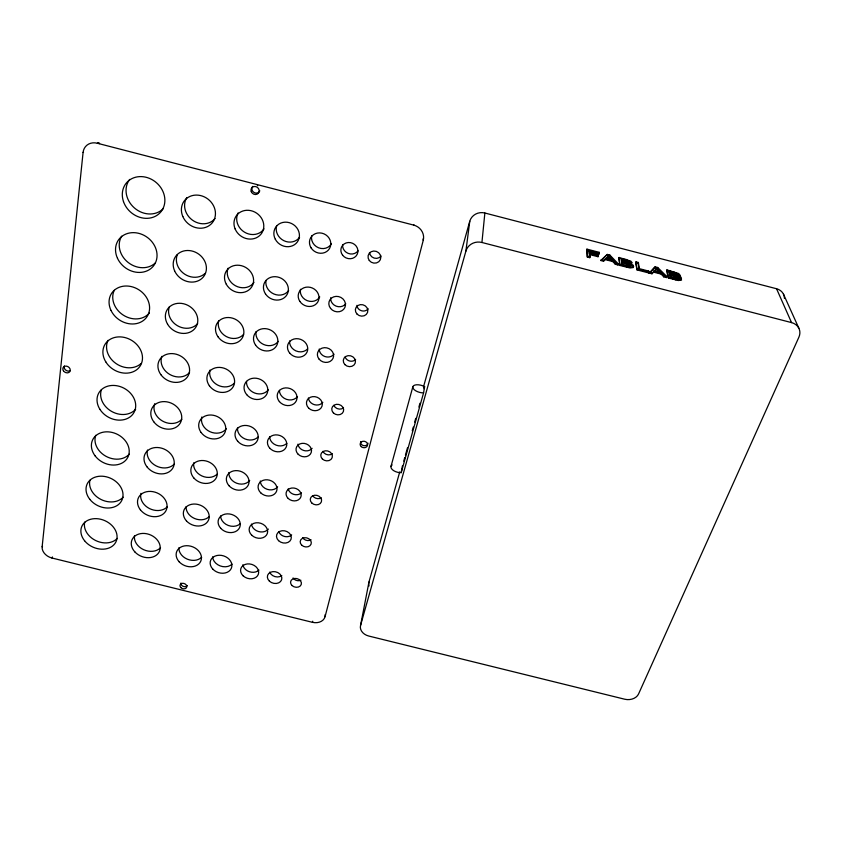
<?xml version="1.0" encoding="UTF-8"?>
<svg xmlns="http://www.w3.org/2000/svg" width="842" height="842" viewBox="0 0 842 842"><rect width="100%" height="100%" fill="white"/><g stroke="black" fill="none" stroke-linecap="round" stroke-linejoin="round"><path stroke-width="1.26" d="M776.545 288.743L791.554 322.602A13.588 11.483 -20.1 0 1 798.9 337.168L638.552 693.987A10.914 8.231 -0.8 0 1 624.753 699.228L368.754 636.036A10.83 8.483 10.4 0 1 360.587 625.301L465.9 251.116A13.051 12.272 2.2 0 1 481.929 242.485L484.866 213.015L776.545 288.743A12.798 10.967 -21.8 0 1 784.449 298.447M423.031 238.96A13.062 4.768 14.6 0 1 423.242 240.359L325.054 616.702A10.851 8.504 13.2 0 1 312.435 622.312L51.888 557.993A11.156 8.452 24.8 0 1 42.142 546.795L83.084 152.465A13.661 4.673 9.5 0 1 83.516 152.139M465.9 251.116L469.762 221.288A12.293 11.704 0.5 0 1 484.866 213.015M423.568 392.877L424.6 386.657A7.767 3.631 15.5 0 0 414.948 385.047A7.767 3.631 15.5 0 0 414.18 389.667A7.767 3.631 15.5 0 0 423.568 392.877L401.213 472.636A7.462 3.926 15.6 0 1 392.677 469.92A7.462 3.926 15.6 0 1 392.119 464.963M401.213 472.636L402.413 465.921M360.587 625.301L368.964 582.022L399.74 471.899M413.79 224.551L413.664 225.088A13.062 12.325 16 0 1 423.242 240.359M312.435 622.312L312.708 621.207M390.962 466.531L412.812 386.888M423.431 387.099L469.762 221.288M403.75 461.142L404.76 457.543M405.434 455.143L407.465 447.891M412.254 430.767L413.296 427.062M414.685 422.095L415.727 418.358M418.895 407.054L419.958 403.255M424.031 388.709L424.6 386.657M589.747 253.526L589.421 254.484L598.009 256.715L598.336 255.757L589.747 253.526L589.779 257.673L587.337 257.042L586.927 249.137L599.178 252.316L599.283 253.126L598.957 254.084L589.095 251.526L589.421 250.569L599.283 253.126M587.337 257.042L586.927 249.137M598.009 256.715L597.904 255.884L589.337 253.663L589.421 250.569M597.904 255.884L598.23 254.937L589.663 252.716M598.957 254.084L599.178 252.316M600.893 260.546L607.271 254.421L609.861 255.084L618.438 264.051L618.102 265.009L615.334 264.293L612.85 261.588L605.198 259.599L603.482 261.22L600.893 260.546L607.271 254.421M603.482 261.22L605.535 258.641L613.187 260.631L615.67 263.335L618.438 264.051M605.198 259.599L605.535 258.641M605.787 259.02L607.829 256.536A24.134 8.115 17.3 0 0 608.619 255.463A28.239 9.378 18.1 0 0 608.829 255.736L612.323 259.673L611.987 260.631L605.787 259.02L607.503 257.494A24.123 8.125 17.3 0 0 608.292 256.421L608.619 255.463M607.503 257.494L607.829 256.536M618.102 265.009L609.534 256.042L609.861 255.084M611.987 260.631L609.797 258.199L610.124 257.242M612.85 261.588L613.187 260.631M615.334 264.293L615.67 263.335M618.765 258.431L619.102 257.484L630.816 261.104L632.247 262.862L629.995 263.441L629.648 264.388L632.752 266.03L633.31 267.546L630.027 267.966L619.944 265.483L618.765 258.431C629.395 258.747 639.057 267.956 622.154 261.883L622.227 265.272C634.11 269.935 632.058 263.778 621.817 262.83M624.943 260.831A14.524 4.915 18 0 1 627.49 261.536A2.8 0.937 18 0 1 629.606 263.03A2.8 0.937 18 0 1 627.795 263.504A11.272 3.768 17.9 0 1 625.606 263.009L621.67 261.999L621.312 259.883L621.649 258.926L625.269 259.873A16.23 5.494 18 0 1 627.574 260.515L627.827 260.61A2.8 0.937 18 0 1 629.942 262.072A2.8 0.937 18 0 1 628.216 262.567A10.725 3.579 17.9 0 1 625.953 262.051L622.006 261.052L621.649 258.926M619.944 265.483L619.102 257.484M621.67 261.999L622.006 261.052M622.227 265.272L622.154 261.883M625.269 259.873L624.932 260.82L621.312 259.883M625.564 260.199L625.901 259.252M625.606 263.02L625.953 262.072M626.038 263.925L626.374 262.978M626.795 266.451L627.679 265.64A9.051 3.042 18 0 0 628.785 265.893L631.195 265.725L629.648 264.388M626.943 267.303L627.29 266.346L631.658 267.156L633.626 266.64L633.089 265.083L629.995 263.441M635.647 262.809L635.994 261.862L638.394 262.483L639.31 269.703L648.329 272.04L648.519 272.892L637.047 269.924L635.647 262.809L638.047 263.43L639.31 269.703M638.047 263.43L638.394 262.483M637.047 269.924L635.994 261.862M648.329 272.04L648.677 271.082L639.657 268.745M648.519 272.892L648.677 271.082M649.393 273.113L655.118 266.83L657.707 267.493L666.906 276.608L666.548 277.565L663.78 276.85L661.117 274.092L653.487 272.113L651.971 273.787L649.393 273.113L655.118 266.83M651.971 273.787L653.834 271.166L661.475 273.145L664.138 275.892L666.906 276.608M653.487 272.113L653.834 271.166M654.002 271.524L655.876 268.998A24.207 8.062 18.1 0 0 656.539 267.893A28.365 9.304 18.8 0 0 656.76 268.166L660.538 272.177L660.181 273.124L654.002 271.524L655.518 269.945A24.197 8.073 18.1 0 0 656.181 268.84L656.528 267.893M655.518 269.945L655.876 268.998M666.548 277.565L657.349 268.44L657.707 267.493M657.812 270.64L658.17 269.703M661.117 274.092L661.475 273.145M663.78 276.85L664.138 275.892M666.569 270.829L666.917 269.882L678.663 273.513L680.21 275.345L678.084 275.902L677.715 276.85L680.894 278.513L681.557 280.102L678.431 280.512L668.38 278.039L666.569 270.829C679.157 270.945 691.503 285.522 668.737 277.092L666.917 269.882M669.169 272.292L672.79 273.229A14.588 4.884 18.8 0 1 675.347 273.945A2.81 0.937 18.7 0 1 677.547 275.46A2.81 0.937 18.7 0 1 675.831 275.955A11.314 3.736 18.7 0 1 673.653 275.46L669.727 274.46L669.169 272.292L669.527 271.345L673.147 272.282A16.303 5.441 18.8 0 1 675.442 272.924M668.38 278.039L668.737 277.092M669.727 274.46L669.527 271.345M669.948 275.313L670.306 274.366C681.367 274.797 682.62 283.049 670.59 277.807L669.948 275.313C669.169 274.566 683.157 278.881 677.136 278.428A9.083 3.01 18.7 0 1 676.042 278.165L670.948 276.85L670.306 274.366M670.59 277.807L670.948 276.85M672.79 273.229L673.147 272.282M673.347 272.587L673.705 271.64M673.663 275.481L674.021 274.534A10.767 3.547 18.6 0 0 676.305 275.06M674.158 276.397L674.516 275.45M675.137 278.986L675.505 278.039M675.368 279.849L675.726 278.902M677.715 276.85L679.62 276.586L678.084 275.902M586.611 250.095L598.851 253.274M606.945 255.368L609.534 256.042M654.771 267.767L657.349 268.44M670.085 273.513L674.021 274.534M606.124 258.073L612.323 259.673M654.36 270.577L660.538 272.177M622.564 264.314L627.132 265.504M587.663 256.073L590.105 256.705M601.23 259.589L603.809 260.262M620.28 264.525L627.29 266.346M637.394 268.966L648.866 271.934M649.74 272.166L652.318 272.829M481.929 242.485L791.554 322.602M83.084 152.465A13.893 11.893 44.7 0 1 97.335 143.245L413.664 225.088M675.442 272.934L675.705 273.018A2.81 0.926 18.7 0 1 677.894 274.503A2.81 0.926 18.7 0 1 676.273 275.029M660.181 273.124L656.413 269.103A28.354 9.325 18.8 0 1 656.181 268.83M609.797 258.199L608.492 256.684A28.228 9.399 18.1 0 1 608.292 256.421M783.449 294.09L798.858 328.212M598.23 254.937L598.336 255.757M589.095 251.526L589.337 253.663M589.421 254.484L589.779 257.673M381.1 256.01A6.41 5.968 20.5 0 1 369.512 252.453M331.422 243.77A10.757 9.925 28.3 0 1 318.55 247.78A10.757 9.925 28.3 0 1 311.687 235.855M358.071 250.832A8.567 7.957 24.4 0 1 348.104 253.358A8.567 7.957 24.4 0 1 342.641 244.569M299.563 237.276A12.977 11.872 32.1 0 1 283.712 240.612A12.977 11.872 32.1 0 1 276.66 225.719M264.041 228.877A15.251 13.798 35.4 0 1 244.401 232.108A15.251 13.798 35.4 0 1 238.118 212.91M215.068 218.52A17.619 15.661 38.7 0 1 192.26 220.015A17.619 15.661 38.7 0 1 186.819 197.575M163.095 208.827A22.292 19.429 41.2 0 1 134.278 207.837A22.292 19.429 41.2 0 1 129.689 179.409M368.238 308.782A6.252 5.694 18.3 0 1 361.481 310.751A6.252 5.694 18.3 0 1 356.924 305.341M319.739 296.9A10.483 9.473 24.5 0 1 307.204 300.657A10.483 9.473 24.5 0 1 300.457 289.269M345.757 303.752A8.357 7.578 21.3 0 1 336.053 306.109A8.357 7.578 21.3 0 1 330.685 297.71M288.638 290.564A12.641 11.335 27.8 0 1 273.713 293.921A12.641 11.335 27.8 0 1 266.009 280.439M253.958 282.407A14.83 13.188 30.9 0 1 235.434 285.754A14.83 13.188 30.9 0 1 228.087 268.219M205.111 273.418A17.114 14.988 34.2 0 1 184.566 274.092A17.114 14.988 34.2 0 1 177.23 254.831M155.423 262.851A21.629 18.619 37 0 1 128.163 262.472A21.629 18.619 37 0 1 121.68 236.192M355.619 359.513A6.104 5.431 17.1 0 1 349.683 361.018A6.104 5.431 17.1 0 1 345.125 356.84M307.519 348.977A10.22 9.041 22.1 0 1 295.868 350.872A10.22 9.041 22.1 0 1 289.627 340.978M334.021 354.187A8.157 7.231 19.5 0 1 324.917 356.545A8.157 7.231 19.5 0 1 319.234 349.041M278.228 341.357A12.325 10.83 24.8 0 1 263.672 344.504A12.325 10.83 24.8 0 1 256.105 331.601M243.559 334.421A14.451 12.609 27.6 0 1 226.245 336.516A14.451 12.609 27.6 0 1 218.667 320.897M197.67 323.591A16.651 14.346 30.8 0 1 177.315 325.643A16.651 14.346 30.8 0 1 169.368 306.783M149.36 313.013A21.018 17.829 33.6 0 1 123.216 315.076A21.018 17.829 33.6 0 1 114.259 290.301M343.525 407.875A5.968 5.178 16.3 0 1 333.864 405.423M297.5 396.582A9.988 8.63 20.4 0 1 286.459 399.35A9.988 8.63 20.4 0 1 279.376 390.33M322.823 402.329A7.967 6.915 18.2 0 1 314.308 404.655A7.967 6.915 18.2 0 1 308.382 398.013M268.282 389.835A12.02 10.357 22.8 0 1 254.589 392.993A12.02 10.357 22.8 0 1 246.517 381.352M234.413 383.057A14.093 12.051 25.2 0 1 217.51 384.994A14.093 12.051 25.2 0 1 210.058 370.038M189.555 372.532A16.23 13.735 28.1 0 1 169.695 374.406A16.23 13.735 28.1 0 1 161.875 356.345M141.14 363.481A20.471 17.082 30.8 0 1 115.964 363.502A20.471 17.082 30.8 0 1 108.018 340.378M332.369 453.712A5.831 4.957 15.7 0 1 322.918 451.333M286.796 443.355A9.757 8.262 19.2 0 1 276.123 445.155A9.757 8.262 19.2 0 1 269.619 436.672M312.119 448.323A7.788 6.61 17.3 0 1 303.815 450.512A7.788 6.61 17.3 0 1 297.994 444.134M258.136 436.924A11.746 9.904 21.3 0 1 244.885 438.892A11.746 9.904 21.3 0 1 237.486 427.947M226.424 428.631A13.767 11.535 23.4 0 1 209.784 431.62A13.767 11.535 23.4 0 1 201.827 416.969M181.819 419.274A15.83 13.146 26.1 0 1 162.411 420.989A15.83 13.146 26.1 0 1 154.707 403.686M135.657 409.223A19.955 16.366 28.6 0 1 111.554 411.391A19.955 16.366 28.6 0 1 101.44 389.646M321.276 497.843A5.705 4.736 15.2 0 1 312.698 495.696M277.649 486.844A9.536 7.904 18.3 0 1 267.135 489.297A9.536 7.904 18.3 0 1 260.304 480.982M301.447 492.791A7.62 6.326 16.7 0 1 293.774 494.37A7.62 6.326 16.7 0 1 288.175 488.876M249.716 480.445A11.483 9.483 20.1 0 1 236.665 483.224A11.483 9.483 20.1 0 1 228.856 472.499M217.32 473.972A13.451 11.051 22 0 1 201.733 475.877A13.451 11.051 22 0 1 193.734 462.826M174.41 463.974A15.461 12.598 24.4 0 1 156.086 465.879A15.461 12.598 24.4 0 1 147.497 450.06M129.258 454.164A19.471 15.693 26.8 0 1 105.692 456.143A19.471 15.693 26.8 0 1 95.746 435.293M311.066 539.796A5.578 4.536 14.9 0 1 302.678 537.712M268.366 529.081A9.336 7.567 17.6 0 1 258.526 531.534A9.336 7.567 17.6 0 1 251.432 524.134M291.658 534.88A7.452 6.052 16.1 0 1 284.522 536.459A7.452 6.052 16.1 0 1 278.839 531.691M240.402 523.545A11.23 9.083 19.2 0 1 228.235 525.45A11.23 9.083 19.2 0 1 220.572 516.009M209.321 516.514A13.146 10.588 20.9 0 1 194.628 518.525A13.146 10.588 20.9 0 1 186.103 506.695M167.316 506.768A15.114 12.072 23.1 0 1 149.402 508.515A15.114 12.072 23.1 0 1 140.961 493.328M123.132 497.19A19.019 15.051 25.2 0 1 100.872 499.411A19.019 15.051 25.2 0 1 89.905 480.319M300.847 580.233A5.462 4.357 14.6 0 1 293.069 577.959M258.968 570.108A9.136 7.262 17 0 1 249.421 571.729A9.136 7.262 17 0 1 242.875 564.75M281.807 575.612A7.294 5.81 15.7 0 1 269.724 572.097M232.087 564.129A10.988 8.704 18.4 0 1 220.194 565.919A10.988 8.704 18.4 0 1 212.658 556.825M201.648 557.267A12.862 10.157 20 0 1 187.282 559.151A12.862 10.157 20 0 1 178.904 547.763M160.527 547.763A14.777 11.588 22 0 1 143.603 549.668A14.777 11.588 22 0 1 134.478 535.807M117.259 538.406A18.598 14.451 24 0 1 95.493 540.448A18.598 14.451 24 0 1 84.705 522.103M52.457 556.951A11.072 2.347 -73.7 0 1 51.888 557.993M42.142 546.795A11.325 6.81 3.4 0 1 42.521 546.247M97.335 143.245A13.346 3.421 -78.3 0 1 99.588 143.656M325.086 614.744A10.851 6.957 13.8 0 1 325.054 616.702M259.81 190.797A4.252 3.873 38.7 0 1 253.968 192.429A4.252 3.873 38.7 0 1 252.695 186.366M257.347 185.45A4.252 3.873 38.7 0 1 257.736 185.64M368.017 443.197A3.747 3.21 13.3 0 1 363.618 445.628A3.747 3.21 13.3 0 1 360.723 441.503M187.324 585.527A3.463 2.684 19.4 0 1 183.24 586.39A3.463 2.684 19.4 0 1 180.956 583.011M70.212 370.68A3.905 3.168 31.7 0 1 65.676 370.038A3.905 3.168 31.7 0 1 64.392 365.923M369.059 585.948A10.304 8.252 10.4 0 1 368.964 582.022M369.28 260.483A6.462 6.01 20.3 0 0 380.31 259.757A6.462 6.01 20.3 0 0 373.68 251.042A6.462 6.01 20.3 0 0 369.28 260.483M311.119 247.937A10.851 9.988 28 0 0 329.59 248.411A10.851 9.988 28 0 0 319.686 232.897A10.851 9.988 28 0 0 311.119 247.937M342.589 255.168A8.641 8.01 24.1 0 0 357.261 254.189A8.641 8.01 24.1 0 0 348.314 242.528A8.641 8.01 24.1 0 0 342.589 255.168M275.292 239.202A13.093 11.956 31.7 0 0 297.426 241.854A13.093 11.956 31.7 0 0 287.196 222.246A13.093 11.956 31.7 0 0 275.292 239.202M235.118 228.919A15.388 13.893 35.1 0 0 260.736 234.486A15.388 13.893 35.1 0 0 250.8 210.637A15.388 13.893 35.1 0 0 235.118 228.919M182.83 216.541A17.777 15.777 38.4 0 0 212.163 222.93A17.777 15.777 38.4 0 0 200.259 195.491A17.777 15.777 38.4 0 0 182.83 216.541M123.479 201.564A22.502 19.566 40.9 0 0 159.706 213.152A22.502 19.566 40.9 0 0 147.571 177.694A22.502 19.566 40.9 0 0 123.479 201.564M356.976 314.013A6.304 5.726 18.2 0 0 367.554 312.445A6.304 5.726 18.2 0 0 360.26 304.657A6.304 5.726 18.2 0 0 356.976 314.013M299.836 301.362A10.578 9.525 24.3 0 0 317.844 301.899A10.578 9.525 24.3 0 0 308.119 287.069A10.578 9.525 24.3 0 0 299.836 301.362M330.548 308.393A8.431 7.631 21.1 0 0 344.852 307.53A8.431 7.631 21.1 0 0 336.063 296.373A8.431 7.631 21.1 0 0 330.548 308.393M265.493 293.921A12.746 11.409 27.5 0 0 287.059 294.563A12.746 11.409 27.5 0 0 275.166 276.681A12.746 11.409 27.5 0 0 265.493 293.921M226.277 284.207A14.967 13.272 30.6 0 0 251.474 287.28A14.967 13.272 30.6 0 0 239.412 265.314A14.967 13.272 30.6 0 0 226.277 284.207M174.62 270.882A17.261 15.093 34 0 0 203.238 277.102A17.261 15.093 34 0 0 191.534 250.905A17.261 15.093 34 0 0 174.62 270.882M117.491 258.305A21.818 18.745 36.8 0 0 153.339 266.146A21.818 18.745 36.8 0 0 138.025 233.16A21.818 18.745 36.8 0 0 117.491 258.305M344.883 364.597A6.157 5.462 17 0 0 355.198 363.134A6.157 5.462 17 0 0 348.041 355.671A6.157 5.462 17 0 0 344.883 364.597M289.648 353.04A10.315 9.094 21.9 0 0 307.046 352.093A10.315 9.094 21.9 0 0 296.121 338.684A10.315 9.094 21.9 0 0 289.648 353.04M319.076 359.124A8.231 7.283 19.3 0 0 333.022 358.355A8.231 7.283 19.3 0 0 324.402 347.672A8.231 7.283 19.3 0 0 319.076 359.124M255.536 345.031A12.43 10.893 24.7 0 0 276.586 345.736A12.43 10.893 24.7 0 0 264.904 328.622A12.43 10.893 24.7 0 0 255.536 345.031M217.983 336.758A14.577 12.683 27.4 0 0 242.496 337.579A14.577 12.683 27.4 0 0 228.592 317.518A14.577 12.683 27.4 0 0 217.983 336.758M167.526 324.086A16.798 14.43 30.6 0 0 195.618 327.57A16.798 14.43 30.6 0 0 181.598 303.404A16.798 14.43 30.6 0 0 167.526 324.086M111.007 310.424A21.208 17.945 33.4 0 0 146.013 318.044A21.208 17.945 33.4 0 0 130.963 286.522A21.208 17.945 33.4 0 0 111.007 310.424M333.348 412.854A6.01 5.21 16.2 0 0 343.41 411.496A6.01 5.21 16.2 0 0 336.39 404.339A6.01 5.21 16.2 0 0 333.348 412.854M279.386 401.592A10.072 8.683 20.3 0 0 296.363 400.75A10.072 8.683 20.3 0 0 285.638 387.888A10.072 8.683 20.3 0 0 279.386 401.592M308.614 408.044A8.031 6.946 18.1 0 0 321.991 406.244A8.031 6.946 18.1 0 0 312.55 396.666A8.031 6.946 18.1 0 0 308.614 408.044M246.727 394.666A12.125 10.409 22.6 0 0 267.051 393.656A12.125 10.409 22.6 0 0 253.989 378.163A12.125 10.409 22.6 0 0 246.727 394.666M209.353 385.731A14.219 12.125 25.1 0 0 233.287 386.615A14.219 12.125 25.1 0 0 219.625 367.396A14.219 12.125 25.1 0 0 209.353 385.731M160.896 374.69A16.366 13.809 28 0 0 188.198 375.7A16.366 13.809 28 0 0 172.168 353.598A16.366 13.809 28 0 0 160.896 374.69M105.766 361.839A20.65 17.177 30.7 0 0 140.056 366.186A20.65 17.177 30.7 0 0 122.258 337.053A20.65 17.177 30.7 0 0 105.766 361.839M322.339 458.943A5.873 4.978 15.6 0 0 332.148 457.69A5.873 4.978 15.6 0 0 325.254 450.817A5.873 4.978 15.6 0 0 322.339 458.943M269.577 447.944A9.841 8.304 19.1 0 0 286.154 447.207A9.841 8.304 19.1 0 0 275.618 434.872A9.841 8.304 19.1 0 0 269.577 447.944M298.152 454.238A7.852 6.641 17.3 0 0 311.203 452.575A7.852 6.641 17.3 0 0 301.941 443.376A7.852 6.641 17.3 0 0 298.152 454.238M237.655 441.197A11.841 9.957 21.2 0 0 257.494 440.313A11.841 9.957 21.2 0 0 244.675 425.442A11.841 9.957 21.2 0 0 237.655 441.197M201.112 432.493A13.882 11.599 23.3 0 0 224.488 433.441A13.882 11.599 23.3 0 0 211.068 415.011A13.882 11.599 23.3 0 0 201.112 432.493M153.739 421.747A15.966 13.219 25.9 0 0 180.409 422.821A15.966 13.219 25.9 0 0 164.674 401.623A15.966 13.219 25.9 0 0 153.739 421.747M99.851 409.233A20.124 16.461 28.5 0 0 133.352 413.527A20.124 16.461 28.5 0 0 115.88 385.604A20.124 16.461 28.5 0 0 99.851 409.233M311.803 503A5.747 4.768 15.2 0 0 321.381 501.843A5.747 4.768 15.2 0 0 314.613 495.233A5.747 4.768 15.2 0 0 311.803 503M260.788 492.886A9.62 7.946 18.2 0 0 276.671 490.949A9.62 7.946 18.2 0 0 265.188 479.845A9.62 7.946 18.2 0 0 260.788 492.886M288.153 498.411A7.673 6.357 16.6 0 0 300.899 496.864A7.673 6.357 16.6 0 0 291.795 488.023A7.673 6.357 16.6 0 0 288.153 498.411M228.982 485.687A11.578 9.525 20 0 0 248.358 484.908A11.578 9.525 20 0 0 235.771 470.625A11.578 9.525 20 0 0 228.982 485.687M194.007 478.161A13.556 11.104 21.9 0 0 216.562 477.256A13.556 11.104 21.9 0 0 201.648 460.511A13.556 11.104 21.9 0 0 194.007 478.161M146.897 466.731A15.588 12.662 24.3 0 0 172.957 467.857A15.588 12.662 24.3 0 0 157.517 447.512A15.588 12.662 24.3 0 0 146.897 466.731M95.23 456.017A19.629 15.766 26.6 0 0 127.752 457.448A19.629 15.766 26.6 0 0 107.944 431.841A19.629 15.766 26.6 0 0 95.23 456.017M301.72 545.163A5.62 4.557 14.8 0 0 311.087 544.1A5.62 4.557 14.8 0 0 304.436 537.733A5.62 4.557 14.8 0 0 301.72 545.163M251.811 535.28A9.409 7.61 17.5 0 0 267.324 533.481A9.409 7.61 17.5 0 0 256.042 522.798A9.409 7.61 17.5 0 0 251.811 535.28M278.586 540.68A7.515 6.083 16.1 0 0 291.037 539.238A7.515 6.083 16.1 0 0 282.102 530.734A7.515 6.083 16.1 0 0 278.586 540.68M220.678 528.25A11.325 9.125 19.1 0 0 239.623 527.587A11.325 9.125 19.1 0 0 227.256 513.852A11.325 9.125 19.1 0 0 220.678 528.25M186.45 520.903A13.251 10.641 20.8 0 0 208.5 520.124A13.251 10.641 20.8 0 0 193.849 504.032A13.251 10.641 20.8 0 0 186.45 520.903M140.351 509.768A15.23 12.135 23 0 0 165.842 510.957A15.23 12.135 23 0 0 150.665 491.412A15.23 12.135 23 0 0 140.351 509.768M89.799 499.306A19.177 15.124 25.1 0 0 121.595 500.811A19.177 15.124 25.1 0 0 102.156 476.204A19.177 15.124 25.1 0 0 89.799 499.306M292.069 585.558A5.505 4.368 14.6 0 0 301.215 584.569A5.505 4.368 14.6 0 0 294.689 578.443A5.505 4.368 14.6 0 0 292.069 585.558M243.201 575.886A9.209 7.294 16.9 0 0 258.368 574.212A9.209 7.294 16.9 0 0 247.295 563.94A9.209 7.294 16.9 0 0 243.201 575.886M269.419 581.169A7.346 5.831 15.7 0 0 281.586 579.833A7.346 5.831 15.7 0 0 272.808 571.644A7.346 5.831 15.7 0 0 269.419 581.169M212.721 569.024A11.083 8.746 18.4 0 0 231.255 568.466A11.083 8.746 18.4 0 0 219.099 555.246A11.083 8.746 18.4 0 0 212.721 569.024M179.22 561.856A12.967 10.199 19.9 0 0 200.775 561.182A12.967 10.199 19.9 0 0 186.398 545.7A12.967 10.199 19.9 0 0 179.22 561.856M134.962 552.015A14.893 11.641 21.9 0 0 159.506 551.236A14.893 11.641 21.9 0 0 142.751 533.418A14.893 11.641 21.9 0 0 134.962 552.015M84.6 540.774A18.745 14.514 23.9 0 0 115.701 542.332A18.745 14.514 23.9 0 0 96.62 518.661A18.745 14.514 23.9 0 0 84.6 540.774M251.274 191.681A4.263 3.884 38.6 0 0 258.347 193.239A4.263 3.884 38.6 0 0 255.642 186.566A4.263 3.884 38.6 0 0 251.274 191.681M361.271 446.649A3.757 3.221 13.3 0 0 367.491 445.492A3.757 3.221 13.3 0 0 362.849 441.292A3.757 3.221 13.3 0 0 361.271 446.649M180.977 587.695A3.473 2.684 19.4 0 0 186.661 587.242A3.473 2.684 19.4 0 0 182.546 583.317A3.473 2.684 19.4 0 0 180.977 587.695M63.413 370.764A3.915 3.179 31.6 0 0 69.854 371.575A3.915 3.179 31.6 0 0 66.36 366.123A3.915 3.179 31.6 0 0 63.413 370.764"/></g></svg>
